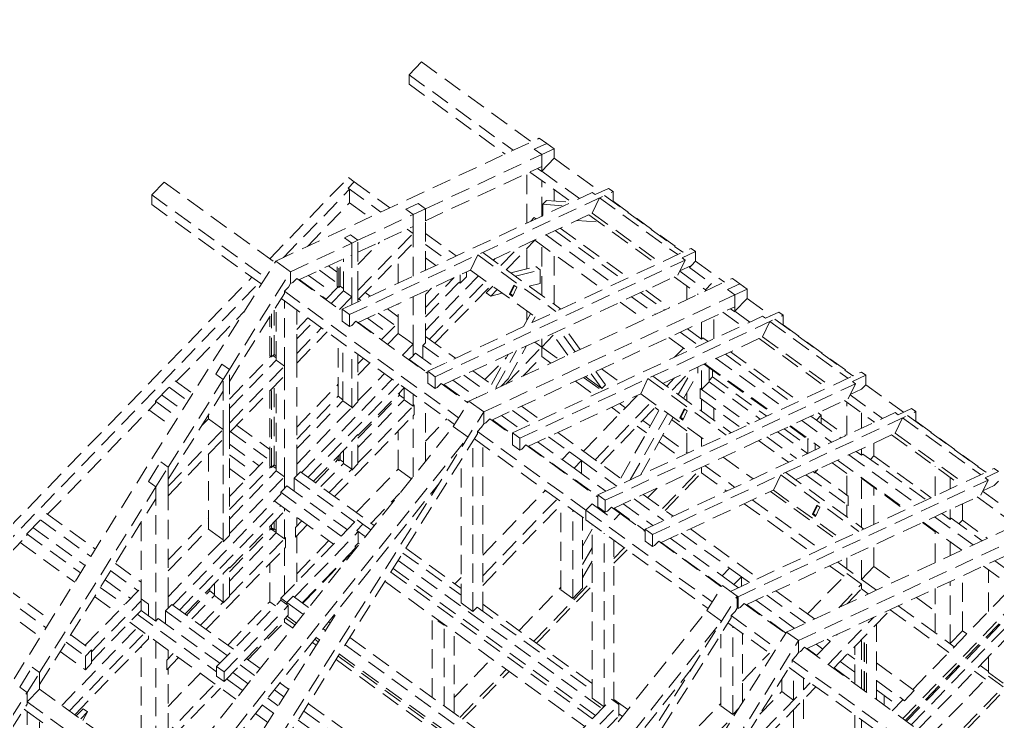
# Model space of a CAD drawing. Header units: millimetres. Extents: x 0 to 10920, y 0 to 297.
# Drawn here: x 4264.3 to 4467.6, y 151 to 297 of the extents above; entities that cross this region are included whole.
import ezdxf

# ---------------------------------------------------------------- set-up
doc = ezdxf.new("R2010")
doc.units = ezdxf.units.MM
doc.linetypes.add('K5LT_DASHED', pattern=[6, 4, -2])
doc.layers.add('Системный слой', color=7, linetype='Continuous')

# ---------------------------------------------------------------- blocks, each defined once
blk = doc.blocks.new('U348')
at = {"layer": 'Системный слой', "color": 7, "linetype": 'K5LT_DASHED', "lineweight": 18}
for p, q in [((4345.27, 285.53), (4347.84, 288.18)), ((4347.84, 288.18), (4370.7, 271.57)), ((4345.27, 283.53), (4345.27, 285.53)), ((4345.27, 285.53), (4366.91, 269.8)), ((4345.27, 283.53), (4365.23, 269.02)), ((4317.59, 246.77), (4372.35, 272.34)), ((4371.31, 270.03), (4373.88, 271.23)), ((4372.35, 272.34), (4373.88, 271.23)), ((4373.88, 271.23), (4375.42, 270.12)), ((4348.68, 257.63), (4372.84, 268.92)), ((4371.31, 270.03), (4372.84, 268.92)), ((4372.84, 268.92), (4375.42, 270.12)), ((4372.84, 265.39), (4372.84, 268.92)), ((4375.42, 268.14), (4375.42, 270.12)), ((4348.68, 255.16), (4372.84, 266.44)), ((4372.84, 265.49), (4375.42, 268.14)), ((4375.42, 268.14), (4385.1, 261.11)), ((4369.78, 254.68), (4369.78, 265.01)), ((4370.37, 265.29), (4379.02, 259)), ((4371.96, 266.03), (4372.84, 265.39)), ((4372.84, 265.49), (4380.7, 259.78)), ((4291.79, 260.53), (4294.36, 263.19)), ((4294.36, 263.19), (4317.39, 246.45)), ((4316.31, 247.24), (4332.67, 264.13)), ((4332.61, 261.91), (4333.89, 263.24)), ((4332.67, 264.13), (4333.89, 263.24)), ((4333.89, 263.24), (4341.31, 257.85)), ((4372.84, 256.12), (4372.84, 263.49)), ((4291.79, 258.53), (4291.79, 260.53)), ((4291.79, 260.53), (4315.44, 243.35)), ((4319.19, 247.52), (4332.91, 261.69)), ((4331.37, 236.75), (4383.35, 261.02)), ((4332.61, 261.91), (4339.41, 256.96)), ((4332.91, 258.89), (4332.91, 261.69)), ((4332.91, 235.64), (4387.67, 261.21)), ((4375.42, 259.27), (4375.42, 261.62)), ((4383.35, 261.02), (4383.96, 260.58)), ((4383.96, 260.58), (4386.75, 261.88)), ((4385.92, 260.39), (4402.16, 248.59)), ((4386.75, 261.88), (4387.67, 261.21)), ((4387.67, 259.24), (4387.67, 261.21)), ((4291.79, 258.53), (4314.58, 241.97)), ((4324.14, 249.83), (4332.91, 258.89)), ((4332.91, 258.89), (4337.07, 255.87)), ((4344.57, 257.54), (4347.14, 258.74)), ((4347.14, 258.74), (4348.68, 257.63)), ((4373.1, 258.58), (4373.87, 259.38)), ((4373.1, 256.24), (4373.1, 258.58)), ((4373.1, 258.58), (4377.44, 258.26)), ((4373.87, 259.38), (4379.02, 259)), ((4383.37, 256.73), (4384.88, 259.91)), ((4384.88, 259.91), (4401.12, 248.11)), ((4387.61, 259.17), (4387.67, 259.24)), ((4387.67, 259.24), (4402.26, 248.64)), ((4334.66, 251.09), (4346.1, 256.43)), ((4344.57, 257.54), (4346.1, 256.43)), ((4346.1, 256.43), (4348.68, 257.63)), ((4346.1, 253.96), (4346.1, 256.43)), ((4348.68, 255.16), (4348.68, 257.63)), ((4362.66, 247.06), (4383.37, 256.73)), ((4382.63, 256.38), (4396.79, 246.09)), ((4383.37, 256.73), (4397.54, 246.43)), ((4348.68, 244.83), (4348.68, 255.16)), ((4370.6, 255.07), (4371.31, 255.8)), ((4371.31, 255.8), (4371.65, 255.56)), ((4380.17, 255.23), (4384.67, 254.9)), ((4331.84, 251.6), (4333.13, 252.2)), ((4333.13, 252.2), (4334.66, 251.09)), ((4334.66, 248.62), (4346.1, 253.96)), ((4334.66, 240.68), (4346.1, 252.49)), ((4344.88, 253.39), (4346.1, 252.49)), ((4346.1, 252.49), (4346.1, 253.96)), ((4346.1, 250.49), (4346.1, 252.49)), ((4348.68, 252.5), (4355.1, 247.83)), ((4373.74, 252.23), (4387.91, 241.94)), ((4375.63, 253.12), (4389.8, 242.82)), ((4376.7, 253.61), (4390.86, 243.32)), ((4320.65, 244.55), (4333.38, 250.49)), ((4331.84, 251.6), (4333.38, 250.49)), ((4333.38, 250.49), (4334.66, 251.09)), ((4333.38, 248.02), (4333.38, 250.49)), ((4334.66, 240.68), (4334.66, 251.09)), ((4334.66, 246.07), (4339.16, 250.72)), ((4334.66, 238.68), (4346.1, 250.49)), ((4346.1, 243.63), (4346.1, 250.49)), ((4348.68, 250.23), (4353.2, 246.94)), ((4365.5, 245), (4371.31, 251)), ((4371.31, 251), (4371.31, 251.1)), ((4371.39, 251.14), (4385.56, 240.84)), ((4372.84, 239.66), (4372.84, 250.08)), ((4322.33, 242.86), (4333.38, 248.02)), ((4333.38, 239.36), (4333.38, 248.02)), ((4349.15, 223.84), (4403.91, 249.41)), ((4358.04, 244.9), (4359.55, 248.08)), ((4359.55, 248.08), (4375.79, 236.28)), ((4360.59, 248.57), (4376.83, 236.76)), ((4364.36, 245.83), (4367.94, 249.53)), ((4369.78, 245.14), (4369.78, 249.42)), ((4375.42, 237.79), (4375.42, 248.21)), ((4402.04, 247.44), (4404.83, 248.74)), ((4403.91, 249.41), (4404.83, 248.74)), ((4404.83, 246.77), (4404.83, 248.74)), ((4247.26, 134.45), (4317.59, 246.77)), ((4317.59, 246.77), (4320.65, 244.55)), ((4330.31, 241.58), (4330.31, 246.59)), ((4330.71, 241.29), (4330.71, 246.77)), ((4330.97, 241.56), (4330.97, 246.89)), ((4331.66, 240.6), (4331.66, 247.21)), ((4343.04, 242.2), (4343.04, 247.33)), ((4348.68, 247.43), (4350.86, 245.85)), ((4350.68, 222.72), (4402.65, 246.99)), ((4362.83, 246.94), (4363.17, 247.3)), ((4401.14, 243.82), (4402.65, 246.99)), ((4402.04, 247.44), (4402.65, 246.99)), ((4403.95, 245.86), (4404.83, 246.77)), ((4404.83, 246.77), (4410.84, 242.4)), ((4307.92, 224.22), (4320.65, 244.55)), ((4320.65, 242.07), (4320.65, 244.55)), ((4326.63, 244.86), (4330.31, 242.19)), ((4328.52, 245.75), (4330.31, 244.45)), ((4334.59, 233.95), (4358.04, 244.9)), ((4357.18, 243.51), (4357.18, 244.5)), ((4358.04, 244.9), (4372.21, 234.61)), ((4366.46, 244.3), (4371.62, 245.61)), ((4367.38, 243.63), (4372.54, 244.94)), ((4371.62, 245.61), (4372.54, 244.94)), ((4372.54, 242.11), (4372.54, 244.94)), ((4401.54, 244.64), (4406.86, 240.77)), ((4401.59, 244.76), (4403.95, 245.86)), ((4403.55, 245.44), (4403.95, 245.86)), ((4403.55, 245.44), (4408.14, 242.1)), ((4253.48, 182.4), (4312.6, 243.41)), ((4256.29, 182.61), (4314.13, 242.3)), ((4320.2, 241.36), (4320.65, 242.07)), ((4320.65, 242.07), (4321.1, 242.28)), ((4321.1, 242.28), (4321.94, 243.15)), ((4321.94, 243.15), (4331.37, 236.29)), ((4322.46, 242.92), (4328.05, 238.85)), ((4324.35, 243.8), (4329.34, 240.18)), ((4348.68, 232.34), (4359.69, 243.7)), ((4348.68, 237.14), (4354.68, 243.33)), ((4348.68, 235.14), (4355.9, 242.59)), ((4349.51, 230.5), (4361.22, 242.59)), ((4352.36, 221.04), (4401.14, 243.82)), ((4355.67, 242.35), (4355.9, 242.19)), ((4355.9, 242.59), (4355.9, 243.9)), ((4355.9, 242.19), (4357.18, 243.51)), ((4355.9, 242.19), (4355.9, 242.59)), ((4357.73, 217.6), (4412.49, 243.17)), ((4370.27, 241.54), (4372.54, 242.11)), ((4400.4, 243.47), (4405.37, 239.85)), ((4406.86, 240.77), (4408.14, 242.1)), ((4411.45, 240.86), (4414.02, 242.06)), ((4412.49, 243.17), (4414.02, 242.06)), ((4414.02, 242.06), (4415.56, 240.95)), ((4307.92, 221.74), (4319.36, 240.02)), ((4319.36, 240.49), (4320.2, 241.36)), ((4319.36, 240.49), (4355.58, 214.18)), ((4319.36, 240.02), (4319.36, 240.49)), ((4327.97, 238.76), (4330.54, 241.42)), ((4329.09, 237.95), (4331.66, 240.6)), ((4330.31, 241.58), (4330.71, 241.29)), ((4330.71, 241.29), (4330.97, 241.56)), ((4330.97, 241.56), (4331.66, 241.06)), ((4331.66, 240.6), (4331.84, 240.47)), ((4331.84, 240.47), (4333.38, 239.36)), ((4334.66, 238.68), (4334.66, 240.68)), ((4336.14, 240.21), (4337.17, 239.46)), ((4348.68, 239.83), (4349.91, 241.11)), ((4348.68, 229.75), (4348.68, 240.53)), ((4350.64, 229.67), (4362.36, 241.76)), ((4361.33, 240.17), (4362.67, 241.54)), ((4361.33, 240.17), (4362.25, 239.5)), ((4362.25, 239.5), (4363.59, 240.87)), ((4362.25, 239.5), (4364.64, 240.11)), ((4366.16, 239.86), (4367.06, 241.77)), ((4366.16, 239.86), (4366.36, 239.96)), ((4366.16, 239.86), (4366.77, 239.41)), ((4366.36, 239.96), (4367.18, 241.68)), ((4366.36, 239.96), (4366.86, 239.6)), ((4366.77, 239.41), (4367.68, 241.32)), ((4367.06, 241.77), (4367.68, 241.32)), ((4393.4, 240.2), (4398.38, 236.59)), ((4394.47, 240.7), (4399.44, 237.08)), ((4403.03, 238.75), (4403.03, 241.56)), ((4406.86, 240.54), (4406.86, 240.77)), ((4406.86, 240.77), (4407.05, 240.63)), ((4411.45, 240.86), (4412.98, 239.75)), ((4412.98, 239.75), (4415.56, 240.95)), ((4415.56, 238.97), (4415.56, 240.95)), ((4318.71, 238.97), (4319.36, 238.49)), ((4319.36, 238.49), (4354.72, 212.8)), ((4319.36, 224.89), (4319.36, 238.49)), ((4330.81, 236.7), (4333.38, 239.36)), ((4333.38, 237.69), (4333.38, 239.36)), ((4334.66, 238.29), (4334.66, 238.68)), ((4334.86, 238.88), (4335.28, 238.58)), ((4343.04, 231.72), (4343.04, 237.9)), ((4346.1, 229.49), (4346.1, 239.33)), ((4360.79, 215.38), (4412.98, 239.75)), ((4389.16, 238.22), (4394.14, 234.61)), ((4391.51, 239.32), (4396.49, 235.7)), ((4412.98, 236.22), (4412.98, 239.75)), ((4412.98, 236.32), (4415.56, 238.97)), ((4415.56, 238.97), (4420.49, 235.39)), ((4296.89, 221.71), (4311.03, 236.3)), ((4317.21, 227.36), (4317.21, 236.58)), ((4317.65, 226.14), (4317.65, 237.28)), ((4321.94, 227.55), (4321.94, 236.63)), ((4331.37, 234.28), (4331.37, 236.75)), ((4331.37, 236.75), (4332.91, 235.64)), ((4338.88, 235.96), (4342.43, 233.38)), ((4340.78, 236.84), (4343.04, 235.2)), ((4362.47, 213.69), (4412.98, 237.27)), ((4369.05, 233.13), (4370.54, 235.82)), ((4369.78, 234.45), (4369.78, 236.37)), ((4410.51, 236.12), (4414.41, 233.28)), ((4412.1, 236.86), (4412.98, 236.22)), ((4412.98, 236.32), (4416.09, 234.06)), ((4419.35, 234.86), (4422.14, 236.16)), ((4422.14, 236.16), (4423.06, 235.49)), ((4316.3, 227.12), (4316.3, 235.13)), ((4316.7, 226.83), (4316.7, 235.76)), ((4321.94, 232.54), (4324.26, 234.94)), ((4321.94, 230.57), (4325.38, 234.12)), ((4331.37, 234.28), (4332.91, 233.17)), ((4332.91, 233.17), (4332.91, 235.64)), ((4333.35, 233.37), (4334.19, 234.24)), ((4334.19, 234.24), (4349.15, 223.37)), ((4334.66, 233.9), (4334.66, 233.99)), ((4334.72, 234.01), (4339.6, 230.46)), ((4336.61, 234.9), (4340.89, 231.79)), ((4339.51, 230.37), (4343.04, 234.01)), ((4366.77, 211.03), (4418.74, 235.3)), ((4368.3, 209.92), (4423.06, 235.49)), ((4370.79, 233.94), (4371.46, 235.15)), ((4406.09, 230.53), (4406.09, 234.06)), ((4408.66, 230.6), (4408.66, 235.26)), ((4418.74, 235.3), (4419.35, 234.86)), ((4418.76, 231.01), (4420.27, 234.19)), ((4420.27, 234.19), (4436.51, 222.39)), ((4421.31, 234.68), (4437.55, 222.87)), ((4423.06, 233.52), (4423.06, 235.49)), ((4321.94, 227.55), (4327.1, 232.88)), ((4321.94, 225.55), (4328.23, 232.05)), ((4332.91, 233.17), (4333.35, 233.37)), ((4379.8, 227.91), (4376.59, 232.35)), ((4380.81, 228.38), (4377.59, 232.82)), ((4401.62, 231.97), (4405.53, 229.13)), ((4403.14, 232.68), (4406.09, 230.53)), ((4423, 233.45), (4423.06, 233.52)), ((4423.06, 233.52), (4437.65, 222.92)), ((4330.57, 218.65), (4330.57, 230.35)), ((4340.82, 229.43), (4343.04, 231.72)), ((4343.04, 231.72), (4344.57, 230.61)), ((4344.57, 230.61), (4346.1, 229.49)), ((4348.42, 229.48), (4348.68, 229.75)), ((4348.68, 231.1), (4354.95, 226.55)), ((4371.41, 229.93), (4372.84, 228.89)), ((4372.84, 228.89), (4375.25, 231.37)), ((4372.84, 228.89), (4372.84, 230.6)), ((4378.27, 227.2), (4375.05, 231.63)), ((4398.05, 221.34), (4418.76, 231.01)), ((4399.28, 230.87), (4403.18, 228.04)), ((4406.09, 230.53), (4406.35, 230.8)), ((4406.35, 230.8), (4407.42, 230.02)), ((4418.02, 230.66), (4432.19, 220.37)), ((4418.76, 231.01), (4432.93, 220.72)), ((4331.54, 217.69), (4331.54, 229.65)), ((4333.38, 216.36), (4333.38, 228.31)), ((4343.88, 227.2), (4346.1, 229.49)), ((4346.1, 227.09), (4346.1, 229.49)), ((4348.16, 229.22), (4348.42, 229.48)), ((4348.16, 226.5), (4348.16, 229.22)), ((4348.16, 229.22), (4353.05, 225.66)), ((4363.33, 220.45), (4367.58, 228.14)), ((4365.36, 221.17), (4372.84, 228.89)), ((4365.89, 222.25), (4369.69, 229.13)), ((4372.84, 228.89), (4376.39, 226.32)), ((4372.84, 227.89), (4372.84, 228.89)), ((4372.84, 226.89), (4372.84, 227.89)), ((4400.45, 226.76), (4402.3, 228.67)), ((4412.09, 227.9), (4426.26, 217.6)), ((4307.92, 218.07), (4316.53, 226.96)), ((4307.92, 216.1), (4317.65, 226.14)), ((4316.3, 227.12), (4316.7, 226.83)), ((4316.7, 226.83), (4317.21, 227.36)), ((4316.99, 227.13), (4317.65, 226.65)), ((4317.21, 227.36), (4317.65, 227.05)), ((4317.65, 226.14), (4317.83, 226.01)), ((4317.83, 226.01), (4319.36, 224.89)), ((4321.94, 225.55), (4321.94, 227.55)), ((4334.66, 217.68), (4334.66, 227.38)), ((4334.66, 225.37), (4335.81, 226.55)), ((4345.33, 226.3), (4346.1, 227.09)), ((4345.33, 226.3), (4349.15, 223.52)), ((4345.33, 226.15), (4345.33, 226.3)), ((4346.1, 227.09), (4346.36, 227.36)), ((4346.36, 227.36), (4346.62, 227.62)), ((4346.62, 227.62), (4350.78, 224.6)), ((4361.05, 222.11), (4365.49, 226.69)), ((4362.41, 221.12), (4365.85, 227.33)), ((4368.9, 222.82), (4372.84, 226.89)), ((4372.84, 226.89), (4374.71, 225.53)), ((4409.13, 226.51), (4423.3, 216.22)), ((4411.02, 227.4), (4425.19, 217.1)), ((4305.1, 223.28), (4306.39, 225.33)), ((4306.39, 225.33), (4307.92, 224.22)), ((4306.64, 222.16), (4307.92, 224.22)), ((4307.92, 213.09), (4319.36, 224.89)), ((4307.92, 213.09), (4307.92, 224.22)), ((4319.36, 222.89), (4319.36, 224.89)), ((4321.94, 204.55), (4321.94, 225.55)), ((4334.66, 223.07), (4337.11, 225.6)), ((4349.15, 221.36), (4349.15, 223.84)), ((4349.15, 223.84), (4350.68, 222.72)), ((4358.55, 223.93), (4363.53, 220.31)), ((4386.13, 221.04), (4384.13, 223.8)), ((4384.54, 198.12), (4439.3, 223.69)), ((4385.31, 224.35), (4389.21, 221.52)), ((4399.97, 219.95), (4404.01, 224.12)), ((4401.24, 219.03), (4404.14, 224.19)), ((4405.32, 223.52), (4405.32, 224.74)), ((4406.09, 220.03), (4406.09, 225.09)), ((4406.62, 225.34), (4420.79, 215.05)), ((4406.78, 225.42), (4420.95, 215.12)), ((4407.63, 221.62), (4407.63, 224.61)), ((4408.36, 222.71), (4408.36, 224.09)), ((4439.3, 223.69), (4440.22, 223.02)), ((4292.55, 217.62), (4296.66, 221.87)), ((4295.2, 203.89), (4306.64, 222.16)), ((4296.66, 221.87), (4300.33, 219.21)), ((4305.1, 223.28), (4306.64, 222.16)), ((4306.64, 211.76), (4306.64, 222.16)), ((4307.92, 211.09), (4319.36, 222.89)), ((4319.36, 201.89), (4319.36, 222.89)), ((4322.93, 202.78), (4341.77, 222.22)), ((4334.66, 217.68), (4340.17, 223.37)), ((4350.68, 220.25), (4350.68, 222.72)), ((4354.38, 221.98), (4359.36, 218.36)), ((4356.66, 223.04), (4361.63, 219.43)), ((4364.41, 220.72), (4365.89, 222.25)), ((4379.85, 221.8), (4383.75, 218.96)), ((4381.52, 222.58), (4385.43, 219.75)), ((4381.9, 222.76), (4385.36, 220.25)), ((4385.36, 220.25), (4383.12, 223.33)), ((4393.43, 219.18), (4394.94, 222.36)), ((4394.94, 222.36), (4411.18, 210.56)), ((4395.98, 222.85), (4412.22, 211.05)), ((4398.83, 220.78), (4400.47, 222.47)), ((4402.35, 218.22), (4405.32, 223.52)), ((4406.09, 220.03), (4407.63, 221.62)), ((4407.63, 221.96), (4408.36, 222.71)), ((4407.63, 221.62), (4418.29, 213.88)), ((4408.36, 222.71), (4419.64, 214.51)), ((4437.43, 221.72), (4440.22, 223.02)), ((4437.43, 221.72), (4438.05, 221.27)), ((4440.22, 221.05), (4440.22, 223.02)), ((4295.2, 201.42), (4306.64, 219.69)), ((4295.38, 220.54), (4299.35, 217.65)), ((4316.3, 204.12), (4316.3, 219.73)), ((4316.7, 203.83), (4316.7, 220.14)), ((4317.21, 204.36), (4317.21, 220.67)), ((4317.65, 203.14), (4317.65, 221.12)), ((4321.94, 212.23), (4330.57, 221.14)), ((4324.3, 201.79), (4343.13, 221.22)), ((4334.66, 210.48), (4344.27, 220.4)), ((4344.27, 217.93), (4344.27, 220.39)), ((4349.15, 221.36), (4350.68, 220.25)), ((4350.68, 220.25), (4351.12, 220.46)), ((4351.12, 220.46), (4351.96, 221.33)), ((4351.96, 221.33), (4357.53, 217.28)), ((4352.49, 221.1), (4357.59, 217.39)), ((4385.36, 220.25), (4386.13, 221.04)), ((4386.07, 197.01), (4438.05, 221.27)), ((4405.78, 220.25), (4416.02, 212.82)), ((4405.78, 218.25), (4405.78, 220.25)), ((4436.53, 218.1), (4438.05, 221.27)), ((4436.98, 219.04), (4439.34, 220.14)), ((4439.34, 220.14), (4440.22, 221.05)), ((4440.22, 221.05), (4448.07, 215.35)), ((4292.55, 217.22), (4292.55, 217.62)), ((4292.55, 217.62), (4297.21, 214.23)), ((4293.83, 218.95), (4298.19, 215.79)), ((4293.84, 218.94), (4293.84, 218.96)), ((4321.94, 209.74), (4330.57, 218.65)), ((4321.94, 207.78), (4331.54, 217.69)), ((4330.57, 218.65), (4331.54, 217.94)), ((4331.54, 217.69), (4333.38, 216.36)), ((4334.66, 209.97), (4343.3, 218.88)), ((4334.66, 208.02), (4344.27, 217.93)), ((4334.66, 217.48), (4334.66, 217.68)), ((4343.3, 218.88), (4343.3, 219.4)), ((4343.3, 218.88), (4344.27, 218.18)), ((4344.27, 217.93), (4346.1, 216.59)), ((4346.1, 216.59), (4346.1, 219.06)), ((4354.47, 212.39), (4357.73, 217.6)), ((4357.73, 217.6), (4360.79, 215.38)), ((4369.98, 208.23), (4393.43, 219.18)), ((4381.53, 207.23), (4392.84, 218.91)), ((4383.98, 205.45), (4395.69, 217.54)), ((4387.75, 195.32), (4436.53, 218.1)), ((4392.82, 218.9), (4392.83, 218.89)), ((4393.43, 219.18), (4407.6, 208.89)), ((4403.03, 217.73), (4403.03, 219.43)), ((4405.78, 218.25), (4414.34, 212.04)), ((4406.09, 215.5), (4406.09, 218.03)), ((4435.79, 217.75), (4441.99, 213.24)), ((4436.93, 218.92), (4443.67, 214.02)), ((4270.15, 194.11), (4292.55, 217.22)), ((4291.18, 215.82), (4296.01, 212.31)), ((4321.94, 204.55), (4333.38, 216.36)), ((4333.38, 216.16), (4334.66, 217.48)), ((4333.38, 216.16), (4333.38, 216.36)), ((4334.66, 204.78), (4346.1, 216.59)), ((4346.1, 216.59), (4346.36, 216.86)), ((4346.36, 214.86), (4346.36, 216.86)), ((4348.68, 205.13), (4348.68, 217.19)), ((4366.77, 215.69), (4370.67, 212.86)), ((4368.66, 216.58), (4372.57, 213.74)), ((4385.12, 204.62), (4396.83, 216.71)), ((4387.35, 216.35), (4389.12, 215.06)), ((4389.03, 217.13), (4390.26, 216.24)), ((4389.28, 201.6), (4397.51, 216.22)), ((4396.41, 216.28), (4397.21, 215.7)), ((4401.55, 214.14), (4402.45, 216.05)), ((4401.76, 214.24), (4402.57, 215.96)), ((4402.16, 213.7), (4403.07, 215.6)), ((4402.45, 216.05), (4403.07, 215.6)), ((4408.66, 213.63), (4408.66, 216.16)), ((4436.27, 210.57), (4436.27, 217.4)), ((4446.93, 214.82), (4449.72, 216.12)), ((4449.72, 216.12), (4450.64, 215.45)), ((4302.14, 212.5), (4303.57, 213.99)), ((4303.48, 214.65), (4303.57, 214.59)), ((4303.57, 213.99), (4303.57, 214.8)), ((4303.57, 213.99), (4305.1, 212.87)), ((4314.91, 142.09), (4360.79, 215.38)), ((4329.81, 197.78), (4346.1, 214.59)), ((4346.1, 214.59), (4346.36, 214.86)), ((4346.1, 201.9), (4346.1, 214.59)), ((4348.68, 209.34), (4353.14, 213.95)), ((4360.79, 212.9), (4360.79, 215.38)), ((4361.24, 213.11), (4362.08, 213.98)), ((4362.08, 213.98), (4366.77, 210.57)), ((4362.6, 213.75), (4366.77, 210.72)), ((4364.49, 214.63), (4368.4, 211.8)), ((4391.25, 201.25), (4399.04, 215.11)), ((4393.36, 202.24), (4400.15, 214.31)), ((4393.84, 213.63), (4395.41, 212.49)), ((4394.34, 190.99), (4446.32, 215.26)), ((4395.88, 189.88), (4450.64, 215.45)), ((4399.85, 213.79), (4403.03, 211.48)), ((4401.55, 214.14), (4401.76, 214.24)), ((4401.55, 214.14), (4402.16, 213.7)), ((4401.76, 214.24), (4402.25, 213.88)), ((4426.9, 213.6), (4433.1, 209.09)), ((4428.8, 214.48), (4429.94, 213.65)), ((4429.94, 213.65), (4430.97, 214.71)), ((4429.94, 213.65), (4435, 209.98)), ((4430.31, 215.19), (4430.97, 214.71)), ((4430.97, 212.9), (4430.97, 214.71)), ((4430.97, 214.17), (4436.06, 210.47)), ((4439.34, 212), (4439.34, 215.17)), ((4446.32, 215.26), (4446.93, 214.82)), ((4446.34, 210.97), (4447.85, 214.15)), ((4447.85, 214.15), (4464.09, 202.35)), ((4448.89, 214.64), (4465.13, 202.83)), ((4450.58, 213.41), (4450.64, 213.48)), ((4450.64, 213.48), (4450.64, 215.45)), ((4450.64, 213.48), (4465.23, 202.88)), ((4287.41, 128.22), (4354.47, 212.39)), ((4295.2, 199.95), (4306.64, 211.76)), ((4302.31, 212.79), (4302.37, 212.75)), ((4305.1, 212.87), (4306.64, 211.76)), ((4306.64, 209.76), (4306.64, 211.76)), ((4307.92, 211.09), (4307.92, 213.09)), ((4309.4, 212.61), (4316.3, 207.6)), ((4343.04, 203.52), (4343.04, 211.43)), ((4354.47, 212.39), (4357.53, 210.17)), ((4359.5, 211.32), (4360.35, 212.19)), ((4360.35, 212.19), (4360.79, 212.9)), ((4360.79, 212.9), (4361.24, 213.11)), ((4392.71, 212.46), (4394.61, 211.07)), ((4403.03, 206.96), (4403.03, 212.21)), ((4423.24, 211.89), (4428.15, 208.32)), ((4424.4, 212.43), (4428.2, 209.67)), ((4424.56, 212.5), (4430.76, 208)), ((4441.91, 213.2), (4441.91, 213.3)), ((4290.47, 126), (4357.53, 210.17)), ((4295.2, 197.95), (4306.64, 209.76)), ((4306.64, 188.36), (4306.64, 209.76)), ((4307.92, 189.69), (4307.92, 211.09)), ((4308.12, 211.29), (4315.69, 205.78)), ((4315.97, 141.32), (4359.5, 210.85)), ((4333.38, 209.36), (4334.66, 210.68)), ((4334.66, 210.48), (4334.66, 210.68)), ((4334.66, 204.58), (4334.66, 210.48)), ((4358.85, 209.8), (4382.03, 192.96)), ((4359.5, 211.32), (4382.03, 194.96)), ((4359.5, 210.85), (4359.5, 211.32)), ((4366.77, 208.56), (4366.77, 211.03)), ((4366.77, 211.03), (4368.3, 209.92)), ((4368.3, 207.45), (4368.3, 209.92)), ((4374.27, 210.24), (4378.65, 207.06)), ((4376.17, 211.12), (4390.34, 200.83)), ((4398.05, 210.58), (4403.2, 206.83)), ((4406.09, 208.18), (4406.09, 209.99)), ((4417.94, 209.42), (4424.15, 204.91)), ((4419.62, 210.2), (4425.82, 205.69)), ((4421.89, 211.26), (4428.1, 206.75)), ((4425.63, 201.3), (4446.34, 210.97)), ((4428.15, 206.78), (4428.15, 209.89)), ((4428.2, 209.67), (4428.2, 209.86)), ((4445.59, 210.62), (4459.76, 200.33)), ((4446.34, 210.97), (4460.51, 200.68)), ((4307.92, 208.71), (4314.15, 204.19)), ((4325.44, 200.96), (4333.38, 209.16)), ((4331.66, 204.7), (4331.66, 207.39)), ((4333.38, 209.16), (4333.38, 209.36)), ((4333.38, 203.26), (4333.38, 209.16)), ((4358.54, 173.88), (4358.54, 209.3)), ((4360.59, 173.97), (4360.59, 208.53)), ((4366.77, 208.56), (4368.3, 207.45)), ((4368.3, 207.45), (4368.74, 207.66)), ((4368.74, 207.66), (4369.58, 208.52)), ((4369.58, 208.52), (4384.54, 197.66)), ((4370.11, 208.29), (4384.54, 197.81)), ((4372, 209.18), (4377.11, 205.47)), ((4397.25, 209.16), (4401.52, 206.05)), ((4429.68, 207.5), (4429.68, 208.78)), ((4439.34, 206.37), (4439.34, 207.7)), ((4441.91, 206.23), (4441.91, 208.9)), ((4303.57, 190.99), (4303.57, 206.6)), ((4307.92, 206.45), (4312.86, 202.86)), ((4307.92, 197.77), (4316.3, 206.42)), ((4325.84, 200.67), (4330.43, 205.4)), ((4330.31, 205.48), (4330.31, 205.99)), ((4330.31, 205.48), (4330.71, 205.19)), ((4330.71, 205.19), (4330.71, 206.41)), ((4330.71, 205.19), (4330.97, 205.46)), ((4330.97, 205.46), (4330.97, 206.67)), ((4330.97, 205.46), (4331.66, 204.96)), ((4356.08, 175.66), (4356.08, 205.39)), ((4377.11, 205.47), (4378.65, 207.06)), ((4377.11, 205.47), (4379.56, 203.69)), ((4378.65, 207.06), (4381.1, 205.28)), ((4410.59, 205.98), (4416.79, 201.48)), ((4434.36, 205.38), (4448.53, 195.08)), ((4436.71, 206.47), (4450.88, 196.18)), ((4438.22, 207.18), (4439.34, 206.37)), ((4439.34, 206.37), (4439.59, 206.64)), ((4439.59, 206.64), (4452.77, 197.06)), ((4441.19, 205.48), (4441.91, 206.23)), ((4441.91, 206.23), (4453.83, 197.56)), ((4291.09, 200.9), (4293.66, 205)), ((4292.62, 199.78), (4295.2, 203.89)), ((4293.66, 205), (4295.2, 203.89)), ((4295.2, 199.95), (4295.2, 203.89)), ((4307.92, 195.07), (4316.53, 203.96)), ((4307.92, 203.65), (4311.27, 201.22)), ((4316.3, 204.12), (4316.7, 203.83)), ((4316.7, 203.83), (4317.21, 204.36)), ((4316.99, 204.13), (4317.65, 203.65)), ((4317.21, 204.36), (4317.65, 204.05)), ((4321.94, 202.15), (4321.94, 204.55)), ((4326.96, 199.85), (4331.66, 204.7)), ((4328.68, 198.61), (4333.38, 203.46)), ((4331.66, 204.7), (4333.38, 203.46)), ((4333.38, 203.26), (4334.66, 204.58)), ((4333.38, 203.26), (4333.38, 203.46)), ((4334.31, 194.51), (4343.04, 203.52)), ((4334.66, 204.58), (4334.66, 204.78)), ((4343.04, 203.52), (4345.8, 201.51)), ((4379.56, 203.69), (4381.1, 205.28)), ((4379.56, 203.69), (4386.17, 198.88)), ((4381.1, 202.57), (4381.1, 205.28)), ((4381.1, 205.28), (4388.44, 199.94)), ((4397.93, 195.31), (4406.09, 203.73)), ((4405.96, 203.82), (4406.09, 203.73)), ((4406.09, 202.73), (4406.09, 203.73)), ((4406.8, 204.21), (4413, 199.71)), ((4412.12, 178.08), (4466.88, 203.65)), ((4429.68, 202.89), (4430.23, 203.45)), ((4433.21, 204.84), (4436.27, 202.62)), ((4436.27, 198.1), (4436.27, 203.99)), ((4454.66, 197.94), (4454.66, 204.04)), ((4466.88, 203.65), (4467.8, 202.98)), ((4307.92, 193.1), (4317.65, 203.14)), ((4307.92, 190.09), (4319.36, 201.89)), ((4317.65, 203.14), (4317.83, 203.01)), ((4317.83, 203.01), (4319.36, 201.89)), ((4319.36, 199.49), (4319.36, 201.89)), ((4321.42, 201.62), (4321.68, 201.88)), ((4321.42, 198.9), (4321.42, 201.62)), ((4321.42, 201.62), (4334, 192.48)), ((4321.68, 201.88), (4321.94, 202.15)), ((4321.94, 202.15), (4322.71, 202.94)), ((4322.71, 202.94), (4338.05, 191.79)), ((4398.5, 194.9), (4406.09, 202.73)), ((4406.09, 202.73), (4411.33, 198.92)), ((4413.65, 176.97), (4465.62, 201.23)), ((4421.01, 199.14), (4422.52, 202.32)), ((4422.52, 202.32), (4438.76, 190.52)), ((4423.56, 202.81), (4439.8, 191.01)), ((4427.75, 202.29), (4436.58, 195.88)), ((4429.26, 203), (4429.68, 202.69)), ((4429.68, 202.69), (4429.68, 203.19)), ((4429.68, 202.89), (4436.58, 197.88)), ((4439.29, 201.6), (4439.29, 201.8)), ((4439.29, 201.6), (4448.37, 195.01)), ((4439.34, 191.34), (4439.34, 201.76)), ((4457.72, 199.37), (4457.72, 201.81)), ((4464.11, 198.06), (4465.62, 201.23)), ((4465.01, 201.68), (4467.8, 202.98)), ((4465.01, 201.68), (4465.62, 201.23)), ((4268.46, 161.18), (4292.62, 199.78)), ((4291.09, 200.9), (4292.62, 199.78)), ((4292.62, 171.9), (4292.62, 199.78)), ((4295.2, 197.95), (4295.2, 199.95)), ((4308.6, 146.68), (4351.45, 200.45)), ((4318.59, 198.7), (4319.36, 199.49)), ((4319.36, 199.49), (4319.62, 199.76)), ((4319.62, 199.76), (4319.88, 200.03)), ((4319.88, 200.03), (4332.46, 190.89)), ((4394.87, 197.54), (4396.82, 199.55)), ((4441.91, 191.99), (4441.91, 199.7)), ((4464.56, 199), (4466.92, 200.1)), ((4466.92, 200.1), (4467.8, 201.01)), ((4268.46, 158.71), (4292.62, 197.31)), ((4295.2, 176.95), (4295.2, 197.95)), ((4296.19, 175.18), (4318.59, 198.3)), ((4318.59, 198.7), (4331.17, 189.56)), ((4318.59, 198.3), (4318.59, 198.7)), ((4337.38, 192.28), (4343.38, 198.48)), ((4360.59, 185.62), (4373.62, 199.07)), ((4360.59, 181.31), (4376.07, 197.29)), ((4384.54, 195.65), (4384.54, 198.12)), ((4384.54, 198.12), (4386.07, 197.01)), ((4392.05, 197.32), (4398.25, 192.82)), ((4393.94, 198.21), (4400.14, 193.7)), ((4397.56, 188.19), (4421.01, 199.14)), ((4415.33, 175.28), (4464.11, 198.06)), ((4420.4, 198.86), (4434.56, 188.56)), ((4421.01, 199.14), (4435.18, 188.85)), ((4436.58, 195.88), (4436.58, 197.88)), ((4463.37, 197.71), (4471.41, 191.87)), ((4464.5, 198.88), (4473.08, 192.65)), ((4297.56, 174.19), (4318.59, 195.9)), ((4317.23, 196.89), (4329.58, 187.92)), ((4319.36, 188.99), (4319.36, 195.34)), ((4319.4, 194.73), (4319.4, 195.31)), ((4360.59, 179.31), (4377.21, 196.46)), ((4376.85, 178.4), (4376.85, 196.09)), ((4382.03, 194.96), (4383.31, 196.29)), ((4383.31, 196.29), (4387.91, 192.95)), ((4384.54, 195.65), (4386.07, 194.53)), ((4386.07, 194.53), (4386.07, 197.01)), ((4386.52, 194.74), (4387.36, 195.61)), ((4387.36, 195.61), (4389.19, 194.27)), ((4387.88, 195.38), (4394.34, 190.68)), ((4389.77, 196.26), (4395.98, 191.76)), ((4414.93, 196.31), (4429.1, 186.01)), ((4416.61, 197.09), (4430.78, 186.79)), ((4429.13, 194.1), (4430.03, 196.01)), ((4429.33, 194.2), (4430.15, 195.92)), ((4429.74, 193.66), (4430.65, 195.56)), ((4430.03, 196.01), (4430.65, 195.56)), ((4436.27, 193.57), (4436.27, 196.1)), ((4460.29, 192.86), (4460.29, 196.27)), ((4265.81, 190.03), (4269.92, 194.27)), ((4269.92, 194.27), (4280.09, 186.88)), ((4295.2, 184.63), (4303.57, 193.28)), ((4307.92, 182.89), (4319.4, 194.73)), ((4321.94, 191.65), (4321.94, 193.47)), ((4379.3, 176.62), (4379.3, 194.94)), ((4381.36, 178.74), (4381.36, 193.44)), ((4382.03, 194.96), (4408.29, 175.88)), ((4382.03, 192.96), (4382.03, 194.96)), ((4386.07, 194.53), (4386.52, 194.74)), ((4387.91, 192.95), (4389.19, 194.27)), ((4389.19, 194.27), (4394.34, 190.53)), ((4423.76, 169.62), (4475.95, 193.99)), ((4426.21, 167.84), (4480.98, 193.41)), ((4429.13, 194.1), (4429.33, 194.2)), ((4429.13, 194.1), (4429.74, 193.66)), ((4429.33, 194.2), (4429.83, 193.84)), ((4454.48, 193.56), (4462.52, 187.72)), ((4455.99, 194.27), (4457.72, 193.01)), ((4457.72, 193.01), (4457.72, 195.07)), ((4457.72, 193.01), (4457.98, 193.28)), ((4457.98, 193.28), (4464.41, 188.6)), ((4267.09, 191.35), (4277.95, 183.46)), ((4267.1, 191.35), (4267.1, 191.36)), ((4268.64, 192.95), (4279.12, 185.33)), ((4289.56, 176.52), (4289.56, 192.42)), ((4316.3, 191.22), (4316.3, 191.53)), ((4316.3, 191.22), (4316.7, 190.93)), ((4316.7, 190.93), (4316.7, 191.94)), ((4316.7, 190.93), (4316.96, 191.2)), ((4316.96, 190.8), (4316.96, 191.2)), ((4317.21, 191.06), (4317.21, 192.47)), ((4317.65, 190.24), (4317.65, 192.92)), ((4318.65, 176.64), (4334.46, 192.96)), ((4321.68, 191.38), (4322.97, 192.72)), ((4321.68, 189.38), (4324.11, 191.89)), ((4321.68, 189.38), (4321.68, 191.38)), ((4334.4, 190.74), (4335.69, 192.07)), ((4334.46, 192.96), (4335.69, 192.07)), ((4335.69, 192.07), (4337.32, 190.88)), ((4382.03, 192.96), (4407.42, 174.5)), ((4383.36, 155.84), (4383.36, 191.99)), ((4403.75, 191.08), (4417.92, 180.79)), ((4451.97, 192.39), (4454.66, 190.44)), ((4452.13, 192.46), (4460.17, 186.62)), ((4459.57, 192.12), (4460.29, 192.86)), ((4460.29, 192.86), (4465.48, 189.1)), ((4257.89, 181.45), (4265.81, 189.63)), ((4265.81, 189.63), (4265.81, 190.03)), ((4265.81, 190.03), (4276.98, 181.91)), ((4295.2, 182.34), (4303.57, 190.99)), ((4303.57, 190.99), (4306.64, 188.76)), ((4306.64, 188.36), (4307.92, 189.69)), ((4307.92, 182.17), (4316.53, 191.06)), ((4307.92, 180.2), (4317.65, 190.24)), ((4316.73, 190.96), (4317.65, 190.29)), ((4316.96, 190.8), (4317.21, 191.06)), ((4317.21, 191.06), (4317.65, 190.75)), ((4317.65, 190.24), (4319.36, 188.99)), ((4319.36, 188.99), (4319.62, 189.26)), ((4319.62, 187.26), (4319.62, 189.26)), ((4321.47, 176.85), (4334.71, 190.52)), ((4321.94, 180.03), (4321.94, 189.65)), ((4334.4, 190.74), (4336.18, 189.45)), ((4334.71, 188.12), (4334.71, 190.52)), ((4381.36, 187.5), (4383.36, 191.06)), ((4385.81, 154.06), (4385.81, 190.21)), ((4394.34, 188.52), (4394.34, 190.99)), ((4394.34, 190.99), (4395.88, 189.88)), ((4395.88, 187.41), (4395.88, 189.88)), ((4399.58, 189.14), (4410.35, 181.31)), ((4401.85, 190.2), (4411.9, 182.9)), ((4427.89, 166.15), (4478.4, 189.74)), ((4454.66, 190.44), (4454.66, 190.63)), ((4454.66, 184.04), (4454.66, 190.63)), ((4264.44, 188.22), (4275.77, 179.99)), ((4295.2, 176.95), (4306.64, 188.76)), ((4307.92, 177.19), (4319.36, 188.99)), ((4319.36, 186.99), (4319.62, 187.26)), ((4321.94, 181.74), (4328.61, 188.62)), ((4323.06, 175.69), (4334.07, 187.05)), ((4334.07, 187.45), (4334.71, 188.12)), ((4334.07, 187.05), (4334.07, 187.45)), ((4334.07, 187.45), (4334.4, 187.21)), ((4334.71, 188.12), (4334.97, 187.93)), ((4344.6, 187.04), (4356.08, 178.69)), ((4381.36, 183.67), (4383.36, 187.22)), ((4387.86, 155.28), (4387.86, 188.72)), ((4387.86, 184.92), (4390.02, 187.15)), ((4394.34, 188.52), (4395.88, 187.41)), ((4395.88, 187.41), (4396.32, 187.62)), ((4396.32, 187.62), (4397.16, 188.48)), ((4397.16, 188.48), (4410.23, 178.99)), ((4397.68, 188.25), (4410.3, 179.09)), ((4441.91, 183.23), (4441.91, 187.69)), ((4457.72, 185.48), (4457.72, 188.4)), ((4303.07, 170.18), (4319.36, 186.99)), ((4319.36, 177.37), (4319.36, 186.99)), ((4323.17, 175.62), (4332.81, 185.57)), ((4332.7, 185.65), (4332.99, 185.44)), ((4343.97, 186.05), (4356.08, 177.25)), ((4387.86, 183.92), (4390.59, 186.73)), ((4436.27, 182.8), (4436.27, 185.06)), ((4439.34, 180.57), (4439.34, 186.49)), ((4284.22, 183.88), (4289.56, 180)), ((4306.64, 181.76), (4307.92, 183.09)), ((4307.92, 182.89), (4307.92, 183.09)), ((4316.3, 175.92), (4316.3, 183.83)), ((4343, 184.49), (4385.42, 153.67)), ((4381.36, 180.9), (4383.36, 184.45)), ((4432.7, 183.39), (4435.7, 181.21)), ((4434.38, 184.17), (4442.42, 178.33)), ((4439.34, 180.57), (4441.91, 183.23)), ((4441.91, 183.23), (4446.21, 180.1)), ((4450, 157.67), (4475.19, 183.67)), ((4464.7, 183.33), (4470.66, 179)), ((4467.04, 184.43), (4472.26, 180.64)), ((4254.7, 181.5), (4269.84, 170.51)), ((4256.29, 182.61), (4270.81, 172.06)), ((4283.25, 182.33), (4288.95, 178.19)), ((4298.7, 173.36), (4306.64, 181.56)), ((4306.64, 181.56), (4306.64, 181.76)), ((4306.64, 175.66), (4306.64, 181.56)), ((4307.92, 176.99), (4307.92, 182.89)), ((4341.48, 182.06), (4383.41, 151.59)), ((4341.97, 182.84), (4384.06, 152.26)), ((4354.79, 179.63), (4356.08, 180.97)), ((4410.35, 181.31), (4411.9, 182.9)), ((4410.35, 181.31), (4412.8, 179.53)), ((4411.9, 182.9), (4414.35, 181.12)), ((4412.8, 179.53), (4414.35, 181.12)), ((4414.35, 179.12), (4414.35, 181.12)), ((4414.35, 181.12), (4416.02, 179.9)), ((4428.11, 173.38), (4436.27, 181.8)), ((4436.27, 181.8), (4439.34, 179.57)), ((4447.91, 151.6), (4476.87, 181.49)), ((4448.43, 151.23), (4477.39, 181.12)), ((4460.29, 169.87), (4460.29, 181.28)), ((4465.69, 173.86), (4465.69, 182.61)), ((4281.1, 178.91), (4286.12, 175.27)), ((4282.08, 180.46), (4287.41, 176.59)), ((4304.8, 177.19), (4304.8, 179.66)), ((4340.28, 180.14), (4381.82, 149.95)), ((4368.13, 169.94), (4376.85, 178.94)), ((4371.19, 167.71), (4383.36, 180.27)), ((4371.76, 167.3), (4383.36, 179.27)), ((4407.17, 174.09), (4410.43, 179.3)), ((4410.43, 179.3), (4413.49, 177.08)), ((4412.8, 179.53), (4413.75, 178.84)), ((4434.59, 174.68), (4439.34, 179.57)), ((4439.34, 178.57), (4439.34, 179.57)), ((4448.66, 151.06), (4477.39, 180.72)), ((4449.67, 150.33), (4478.92, 180.51)), ((4457.72, 167.21), (4457.72, 180.08)), ((4254.7, 178.7), (4268.63, 168.58)), ((4277.97, 166.86), (4289.56, 178.82)), ((4279.9, 176.99), (4284.53, 173.62)), ((4295.2, 174.55), (4295.2, 176.95)), ((4298.99, 173.15), (4303.83, 178.15)), ((4300.1, 172.34), (4304.8, 177.19)), ((4303.83, 178.15), (4303.83, 178.66)), ((4303.83, 178.15), (4304.8, 177.45)), ((4304.8, 177.19), (4306.64, 175.86)), ((4306.64, 175.66), (4307.92, 176.99)), ((4307.92, 176.99), (4307.92, 177.19)), ((4319.88, 175.75), (4321.16, 177.07)), ((4321.16, 177.07), (4324.43, 174.7)), ((4343.17, 64.76), (4413.49, 177.08)), ((4376.85, 178.4), (4379.3, 176.62)), ((4379.3, 176.62), (4381.36, 178.74)), ((4413.49, 174.6), (4413.49, 177.08)), ((4413.49, 177.08), (4413.65, 176.97)), ((4413.65, 174.49), (4413.65, 176.97)), ((4419.62, 177.28), (4427.67, 171.44)), ((4421.52, 178.17), (4429.56, 172.33)), ((4436.36, 175.5), (4439.34, 178.57)), ((4439.34, 178.57), (4440.74, 177.55)), ((4454.66, 169.44), (4454.66, 178.65)), ((4279.28, 165.51), (4289.56, 176.12)), ((4289.56, 176.52), (4291.09, 175.41)), ((4289.56, 174.12), (4289.56, 176.52)), ((4291.09, 173.01), (4291.09, 175.41)), ((4295.2, 174.55), (4295.97, 175.35)), ((4295.97, 175.35), (4308.77, 166.04)), ((4301.94, 171.01), (4306.64, 175.86)), ((4305.28, 162.44), (4318.65, 176.24)), ((4306.64, 175.66), (4306.64, 175.86)), ((4306.81, 161.32), (4320.18, 175.12)), ((4307.57, 166.91), (4316.3, 175.92)), ((4316.3, 175.92), (4317.5, 175.05)), ((4318.65, 176.24), (4318.65, 176.64)), ((4318.65, 176.64), (4319.88, 175.75)), ((4318.65, 176.24), (4320.18, 175.12)), ((4319.88, 175.75), (4323.29, 173.27)), ((4319.88, 175.35), (4319.88, 175.75)), ((4320.18, 173.12), (4320.18, 175.12)), ((4356.08, 175.66), (4358.54, 173.88)), ((4358.79, 174.15), (4359.44, 174.81)), ((4359.44, 174.81), (4383.36, 157.43)), ((4360.59, 175.41), (4383.36, 158.87)), ((4414.09, 174.7), (4414.93, 175.57)), ((4414.93, 175.57), (4423.56, 169.3)), ((4415.46, 175.34), (4423.63, 169.4)), ((4417.35, 176.22), (4425.39, 170.38)), ((4446.94, 175.04), (4458.61, 166.56)), ((4450.73, 176.81), (4454.66, 173.96)), ((4451.04, 149.33), (4477.38, 176.52)), ((4279.28, 163.51), (4289.56, 174.12)), ((4288.79, 173.33), (4305.28, 161.34)), ((4289.56, 174.12), (4291.09, 173.01)), ((4291.09, 173.01), (4292.62, 171.9)), ((4294.68, 174.02), (4294.94, 174.28)), ((4294.68, 171.31), (4294.68, 174.02)), ((4294.68, 174.02), (4307.49, 164.71)), ((4294.94, 174.28), (4295.2, 174.55)), ((4306.81, 159.32), (4320.18, 173.12)), ((4311.85, 144.32), (4330.63, 174.33)), ((4319.96, 172.89), (4321.88, 171.49)), ((4340.11, 89.93), (4407.17, 174.09)), ((4350.11, 156.04), (4350.11, 173)), ((4358.54, 173.88), (4358.79, 174.15)), ((4407.17, 174.09), (4410.23, 171.87)), ((4412.21, 173.03), (4413.05, 173.89)), ((4412.21, 173.03), (4421.61, 166.19)), ((4412.21, 172.55), (4412.21, 173.03)), ((4413.05, 173.89), (4413.49, 174.6)), ((4413.49, 174.6), (4413.65, 174.49)), ((4413.65, 174.49), (4414.09, 174.7)), ((4433.52, 162.06), (4445.41, 174.33)), ((4445.31, 174.23), (4457.48, 165.39)), ((4287.2, 171.68), (4309.26, 155.65)), ((4292.62, 171.9), (4292.88, 172.16)), ((4292.88, 172.16), (4293.14, 172.43)), ((4293.14, 172.43), (4305.94, 163.12)), ((4311.77, 163.86), (4319.36, 171.69)), ((4319.36, 171.69), (4319.36, 172.28)), ((4319.36, 171.69), (4321.06, 170.46)), ((4319.6, 172.52), (4321.56, 171.1)), ((4328.55, 171.71), (4328.85, 171.48)), ((4343.17, 87.7), (4410.23, 171.87)), ((4351.34, 171.91), (4351.34, 172.1)), ((4351.34, 171.91), (4352.56, 171.02)), ((4352.56, 171.02), (4352.56, 171.21)), ((4352.56, 171.02), (4352.67, 171.14)), ((4352.56, 154.26), (4352.56, 171.02)), ((4359.61, 88.54), (4412.21, 172.55)), ((4411.55, 171.5), (4420.75, 164.82)), ((4412.55, 152.46), (4412.55, 170.78)), ((4432.39, 162.89), (4441.87, 172.68)), ((4442.41, 155.6), (4442.41, 171.23)), ((4273.12, 154.36), (4288.79, 170.53)), ((4274.66, 153.25), (4290.32, 169.41)), ((4274.94, 169.06), (4279.28, 165.91)), ((4291.09, 168.21), (4291.09, 168.85)), ((4327.4, 170.28), (4327.88, 169.93)), ((4354.62, 152.76), (4354.62, 169.72)), ((4371.56, 86.25), (4423.76, 169.62)), ((4410.1, 154.24), (4410.1, 169.18)), ((4414.6, 154.99), (4414.6, 169.29)), ((4423.76, 169.62), (4426.21, 167.84)), ((4429.93, 164.67), (4434.24, 169.12)), ((4434.08, 169.04), (4434.13, 169)), ((4440.35, 157.1), (4440.35, 169.11)), ((4457.72, 167.21), (4460.29, 169.87)), ((4460.29, 169.87), (4461.19, 169.22)), ((4273.97, 167.51), (4277.99, 164.58)), ((4275.79, 152.42), (4291.09, 168.21)), ((4292.62, 146.1), (4292.62, 167.74)), ((4325.17, 167.47), (4325.98, 166.89)), ((4325.68, 168.11), (4326.41, 167.58)), ((4325.99, 168.5), (4326.68, 168.01)), ((4332.01, 166.93), (4370.89, 138.67)), ((4332.98, 168.48), (4372.18, 140)), ((4371.45, 80.36), (4426.21, 167.84)), ((4426.21, 165.36), (4426.21, 167.84)), ((4429.91, 167.09), (4431.31, 166.08)), ((4432.19, 168.15), (4432.85, 167.67)), ((4439.34, 157.83), (4439.34, 168.06)), ((4439.86, 157.46), (4439.86, 168.59)), ((4439.95, 157.39), (4439.95, 168.7)), ((4272.76, 165.58), (4277.99, 161.78)), ((4277.99, 164.58), (4279.28, 165.91)), ((4279.28, 165.51), (4279.28, 165.91)), ((4279.28, 163.51), (4279.28, 165.51)), ((4289.56, 148.32), (4289.56, 166.63)), ((4294.94, 163.78), (4296.23, 165.12)), ((4295.2, 164.05), (4295.2, 165.87)), ((4330.8, 165.01), (4368.22, 137.82)), ((4414.6, 159.43), (4420.21, 165.22)), ((4424.93, 163.79), (4425.77, 164.65)), ((4425.77, 164.65), (4426.21, 165.36)), ((4426.21, 165.36), (4426.66, 165.57)), ((4426.66, 165.57), (4427.5, 166.44)), ((4427.5, 166.44), (4464.31, 139.68)), ((4428.02, 166.21), (4430.02, 164.76)), ((4436.44, 165.07), (4437.9, 164)), ((4437.72, 166.39), (4437.9, 166.26)), ((4437.9, 158.88), (4437.9, 166.58)), ((4277.99, 161.78), (4277.99, 164.58)), ((4277.99, 161.78), (4279.28, 163.11)), ((4279.28, 163.11), (4279.28, 163.51)), ((4294.94, 161.78), (4297.37, 164.29)), ((4294.94, 161.78), (4294.94, 163.78)), ((4310.16, 162.77), (4313.18, 160.58)), ((4311.44, 164.1), (4314.32, 162.01)), ((4330.1, 163.89), (4348.98, 150.17)), ((4330.53, 164.58), (4367.86, 137.45)), ((4354.62, 156), (4362.42, 164.05)), ((4374.02, 82), (4424.93, 163.31)), ((4424.93, 163.79), (4462.37, 136.58)), ((4424.93, 163.31), (4424.93, 163.79)), ((4434.89, 163.47), (4437.9, 161.29)), ((4442.41, 163.18), (4450.3, 157.44)), ((4463.96, 162.68), (4465.69, 161.42)), ((4465.69, 161.22), (4465.69, 164.46)), ((4264.35, 158.18), (4266.92, 162.29)), ((4265.88, 157.07), (4268.46, 161.18)), ((4266.92, 162.29), (4268.46, 161.18)), ((4268.46, 157.75), (4268.46, 161.18)), ((4295.2, 148.75), (4295.2, 162.05)), ((4295.2, 154.14), (4301.87, 161.02)), ((4305.28, 160.44), (4305.28, 162.44)), ((4305.28, 162.44), (4306.81, 161.32)), ((4306.81, 159.32), (4306.81, 161.32)), ((4308.61, 161.18), (4311.81, 158.86)), ((4345.67, 88.75), (4404.15, 162.15)), ((4355.84, 151.87), (4365.49, 161.82)), ((4356.41, 151.46), (4366.05, 161.41)), ((4424.27, 162.26), (4461.51, 135.2)), ((4425.18, 155.45), (4425.18, 161.6)), ((4433.61, 162.15), (4437.9, 159.03)), ((4462.83, 161.5), (4465.12, 159.84)), ((4465.69, 161.22), (4468.75, 159)), ((4289.27, 142.63), (4304.93, 158.8)), ((4305.28, 160.44), (4306.81, 159.32)), ((4307.33, 159.86), (4310.67, 157.43)), ((4318.44, 159.02), (4320.23, 157.71)), ((4410.55, 140.35), (4428.68, 159.06)), ((4422.73, 157.23), (4422.73, 159.81)), ((4427.24, 157.57), (4427.24, 160.1)), ((4442.41, 159.56), (4448.25, 155.32)), ((4453.33, 147.67), (4465.69, 160.42)), ((4465.69, 160.42), (4468.75, 158.2)), ((4252.9, 136.33), (4265.88, 157.07)), ((4264.35, 158.18), (4265.88, 157.07)), ((4265.88, 155.1), (4268.46, 157.75)), ((4265.88, 155), (4265.88, 157.07)), ((4265.88, 154.6), (4265.88, 157.07)), ((4268.46, 157.75), (4295.36, 138.2)), ((4295.76, 147.34), (4306.07, 157.97)), ((4317.29, 157.59), (4319.26, 156.16)), ((4407.01, 134.69), (4429.81, 158.23)), ((4407.01, 134.69), (4429.81, 158.23)), ((4418.18, 152.53), (4422.73, 157.23)), ((4422.73, 157.23), (4423.96, 156.34)), ((4442.41, 157.56), (4446.8, 154.37)), ((4448.25, 155.32), (4450.3, 157.44)), ((4456.39, 145.44), (4468.75, 158.2)), ((4456.96, 145.03), (4468.75, 157.2)), ((4252.9, 133.86), (4265.88, 154.6)), ((4265.88, 155.1), (4293.07, 135.34)), ((4315.93, 155.87), (4318.09, 154.29)), ((4324.36, 154.71), (4361.54, 127.7)), ((4370.89, 138.67), (4387.35, 155.66)), ((4372.43, 137.56), (4388.88, 154.54)), ((4383.36, 155.84), (4385.81, 154.06)), ((4387.35, 155.66), (4388.88, 154.54)), ((4387.86, 155.6), (4390.76, 153.49)), ((4388.88, 152.14), (4388.88, 154.54)), ((4401.37, 145.78), (4410.1, 154.78)), ((4423.96, 156.34), (4425.18, 155.45)), ((4427.24, 127.57), (4427.24, 155.57)), ((4444.02, 154.43), (4444.02, 156.39)), ((4445.69, 153.22), (4447.94, 155.54)), ((4265.24, 153.57), (4265.88, 153.1)), ((4265.88, 153.1), (4292.07, 134.07)), ((4265.88, 144.3), (4265.88, 153.1)), ((4276.1, 152.2), (4277.51, 153.66)), ((4277.02, 151.53), (4278.43, 152.99)), ((4277.45, 151.21), (4278.43, 152.99)), ((4277.51, 153.66), (4278.43, 152.99)), ((4313.37, 152.66), (4315.91, 150.82)), ((4314.78, 154.44), (4317.12, 152.74)), ((4323.39, 153.16), (4360.25, 126.37)), ((4388.88, 152.59), (4389.62, 152.06)), ((4410.1, 154.24), (4412.55, 152.46)), ((4412.55, 152.46), (4413.88, 153.84)), ((4425.18, 125.45), (4425.18, 153.45)), ((4268.46, 146.95), (4268.46, 151.23)), ((4322.22, 151.3), (4355.74, 126.94)), ((4385.8, 148.96), (4388.88, 152.14)), ((4404.44, 143.55), (4412.93, 152.31)), ((4437.9, 142.49), (4437.9, 152.36)), ((4439.34, 141.44), (4439.34, 151.31))]:
    blk.add_line(p, q, dxfattribs=at)

msp = doc.modelspace()

# ---------------------------------------------------------------- block references
at = {"layer": 'Системный слой'}
msp.add_blockref('U348', (0, 0), dxfattribs=at)

doc.saveas('drawing.dxf')
